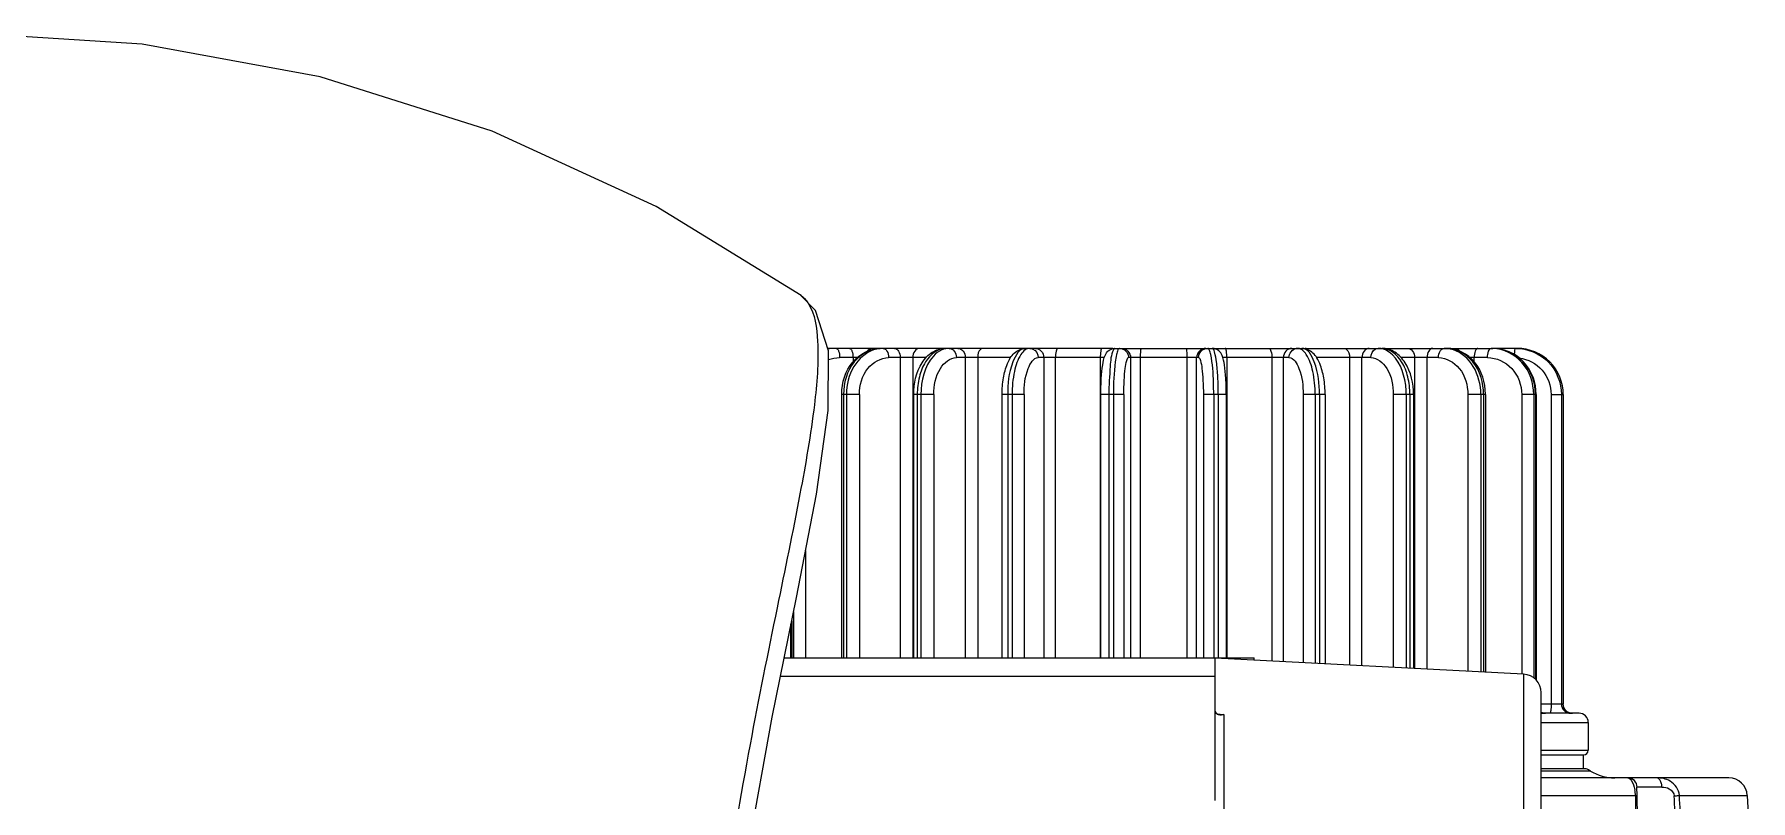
# Model space of a CAD drawing. Header units: millimetres. Extents: x 5828 to 7155, y 123 to 421.
# Drawn here: x 6358.1 to 6367.39, y 254.63 to 258.78 of the extents above; entities that cross this region are included whole.
import ezdxf

# ---------------------------------------------------------------- set-up
doc = ezdxf.new("R2010")
doc.units = ezdxf.units.MM
doc.layers.add('外形图', color=7, linetype='Continuous')

msp = doc.modelspace()

# ---------------------------------------------------------------- linework, layer by layer
at = {"layer": '外形图', "color": 0, "linetype": 'Continuous'}
for p, q in [((6362.3275, 257.2797), (6362.249, 257.3609)), ((6362.4215, 257.0756), (6362.3937, 257.0756)), ((6362.6774, 257.0756), (6362.4297, 257.0756)), ((6363.9376, 257.0756), (6362.6781, 257.0756)), ((6363.9493, 257.0756), (6365.9963, 257.0756)), ((6364.4603, 257.0671), (6364.4591, 257.0694)), ((6366.1298, 257.0756), (6366.0045, 257.0756)), ((6362.5556, 257.0256), (6362.4584, 257.0256)), ((6362.5309, 257.0256), (6362.5309, 257.0029)), ((6362.9293, 257.0256), (6362.7238, 257.0256)), ((6362.786, 257.0256), (6362.786, 255.4005)), ((6362.8542, 257.0256), (6362.8542, 255.4005)), ((6363.3861, 257.0256), (6363.0907, 257.0256)), ((6363.1384, 257.0256), (6363.1384, 255.4005)), ((6363.2061, 257.0256), (6363.2061, 255.4005)), ((6363.8919, 257.0256), (6363.5341, 257.0256)), ((6363.5641, 257.0256), (6363.5641, 255.4005)), ((6363.6266, 257.0256), (6363.6266, 255.4005)), ((6363.87, 257.0256), (6363.87, 255.4005)), ((6364.4023, 257.0256), (6364.0237, 257.0256)), ((6364.0339, 257.0256), (6364.0339, 255.4005)), ((6364.087, 257.0256), (6364.087, 255.4005)), ((6364.339, 257.0256), (6364.339, 255.4005)), ((6364.3921, 255.4005), (6364.3921, 257.0256)), ((6364.892, 257.0256), (6364.5342, 257.0256)), ((6364.5561, 257.0256), (6364.5561, 255.4005)), ((6364.7995, 257.0256), (6364.7995, 255.3834)), ((6364.8619, 255.3801), (6364.8619, 257.0256)), ((6365.3353, 257.0256), (6365.0399, 257.0256)), ((6365.2199, 257.0256), (6365.2199, 255.3614)), ((6365.2876, 255.3578), (6365.2876, 257.0256)), ((6365.7022, 257.0256), (6365.4968, 257.0256)), ((6365.5718, 257.0256), (6365.5718, 255.3429)), ((6365.64, 255.3394), (6365.64, 257.0256)), ((6365.9676, 257.0256), (6365.8705, 257.0256)), ((6365.8952, 257.0029), (6365.8952, 257.0256)), ((6362.5651, 256.8256), (6362.4695, 256.8256)), ((6362.4695, 255.4005), (6362.4695, 256.8256)), ((6362.4798, 256.8256), (6362.4798, 255.4005)), ((6362.495, 256.8256), (6362.495, 255.4005)), ((6362.5651, 256.8256), (6362.5651, 255.4005)), ((6362.9689, 256.8256), (6362.8594, 256.8256)), ((6362.8594, 255.4005), (6362.8594, 256.8256)), ((6362.879, 256.8256), (6362.879, 255.4005)), ((6362.8988, 256.8256), (6362.8988, 255.4005)), ((6362.9689, 256.8256), (6362.9689, 255.4005)), ((6363.4575, 256.8256), (6363.3382, 256.8256)), ((6363.3382, 255.4005), (6363.3382, 256.8256)), ((6363.3691, 256.8256), (6363.3691, 255.4005)), ((6363.3922, 256.8256), (6363.3922, 255.4005)), ((6363.4575, 256.8256), (6363.4575, 255.4005)), ((6363.9976, 256.8256), (6363.8732, 256.8256)), ((6363.8732, 255.4005), (6363.8732, 256.8256)), ((6363.9167, 256.8256), (6363.9167, 255.4005)), ((6363.9415, 256.8256), (6363.9415, 255.4005)), ((6363.9976, 256.8256), (6363.9976, 255.4005)), ((6364.5528, 256.8256), (6364.4284, 256.8256)), ((6364.4284, 256.8256), (6364.4284, 255.4005)), ((6364.4845, 256.8256), (6364.4845, 255.4005)), ((6364.5093, 256.8256), (6364.5093, 255.4005)), ((6364.5528, 256.8256), (6364.5528, 255.4005)), ((6365.0878, 256.8256), (6364.9685, 256.8256)), ((6364.9685, 256.8256), (6364.9685, 255.3746)), ((6365.0338, 256.8256), (6365.0338, 255.3711)), ((6365.0569, 256.8256), (6365.0569, 255.3699)), ((6365.0878, 256.8256), (6365.0878, 255.3683)), ((6365.5666, 256.8256), (6365.4571, 256.8256)), ((6365.4571, 256.8256), (6365.4571, 255.349)), ((6365.5272, 256.8256), (6365.5272, 255.3453)), ((6365.547, 256.8256), (6365.547, 255.3442)), ((6365.5666, 256.8256), (6365.5666, 255.3432)), ((6365.9565, 256.8256), (6365.8609, 256.8256)), ((6365.8609, 256.8256), (6365.8609, 255.3278)), ((6365.931, 256.8256), (6365.931, 255.3241)), ((6365.9462, 256.8256), (6365.9462, 255.3233)), ((6365.9565, 256.8256), (6365.9565, 255.3228)), ((6366.2311, 256.8256), (6366.1524, 256.8256)), ((6366.1524, 256.8256), (6366.1524, 255.312)), ((6366.2177, 256.8256), (6366.2177, 255.2899)), ((6366.2273, 256.8256), (6366.2273, 255.2831)), ((6366.2311, 256.8256), (6366.2311, 255.2797)), ((6366.3117, 256.8256), (6366.3776, 256.8256)), ((6366.3117, 256.8256), (6366.3117, 255.1505)), ((6366.3678, 256.8256), (6366.3678, 255.1505)), ((6366.3776, 256.8256), (6366.3776, 255.1505)), ((6362.2736, 255.9812), (6362.2736, 255.4005)), ((6362.2083, 255.6488), (6362.2083, 255.4005)), ((6362.1949, 255.4005), (6362.1949, 255.5826)), ((6362.1987, 255.6014), (6362.1987, 255.4005)), ((6362.1581, 255.4005), (6364.7027, 255.4005)), ((6364.4927, 254.6275), (6364.4927, 255.4005)), ((6366.163, 255.312), (6364.4927, 255.3995)), ((6364.7027, 255.3885), (6364.7027, 255.4005)), ((6362.1379, 255.3005), (6364.4927, 255.3005)), ((6366.163, 255.312), (6366.163, 254.012)), ((6366.2578, 249.0004), (6366.2578, 255.2121)), ((6364.5033, 255.0964), (6364.5194, 255.0955)), ((6364.5194, 255.0955), (6364.5401, 255.0943)), ((6364.5401, 255.0943), (6364.5401, 254.5313)), ((6366.3776, 255.1505), (6366.2578, 255.1505)), ((6366.4631, 255.1005), (6366.2578, 255.1005)), ((6366.2578, 255.0505), (6366.5131, 255.0505)), ((6366.5131, 255.0505), (6366.5131, 254.9005)), ((6366.2578, 254.9005), (6366.5131, 254.9005)), ((6366.2578, 254.8755), (6366.4881, 254.8755)), ((6366.4881, 254.8005), (6366.4881, 254.8755)), ((6366.5022, 254.8005), (6366.2578, 254.8005)), ((6366.5249, 254.788), (6366.2578, 254.788)), ((6367.2747, 254.7505), (6366.2578, 254.7505)), ((6366.2578, 254.6558), (6366.7683, 254.6558)), ((6366.7683, 254.6558), (6366.7684, 254.6535)), ((6366.7753, 254.6944), (6366.7753, 254.6957)), ((6366.9122, 254.7005), (6366.7774, 254.7005)), ((6366.778, 254.6536), (6366.7775, 254.669)), ((6366.7822, 254.309), (6366.778, 254.6536)), ((6367.0064, 254.6558), (6367.3745, 254.6558)), ((6367.3745, 254.6558), (6367.3927, 254.309))]:
    msp.add_line(p, q, dxfattribs=at)
for points in [[(6362.2495, 257.3614), (6361.4653, 257.8438), (6360.5771, 258.2513), (6359.6441, 258.5454), (6358.6811, 258.7211), (6357.8575, 258.775)], [(6361.771, 252.1492), (6361.7933, 252.8485), (6361.8599, 253.6151), (6361.965, 254.3681), (6362.0933, 255.0799), (6362.224, 255.7264), (6362.3332, 256.2869), (6362.3969, 256.7388), (6362.3982, 257.0618), (6362.3275, 257.2797)], [(6366.7775, 254.669), (6366.7762, 254.6856), (6366.7753, 254.6944)]]:
    msp.add_lwpolyline(points, dxfattribs=at)
for centre, radius, start, end in [((6362.134, 257.2213), 0.183, 32.53023, 34.48059), ((6362.4298, 256.8541), 0.2215, 90.02242, 99.05835), ((6362.4298, 256.8613), 0.2143, 90.02564, 99.35473), ((6362.4395, 256.8602), 0.2154, 92.5665, 101.81792), ((6362.4393, 256.8636), 0.212, 90.00195, 92.54902), ((6362.6941, 256.913), 0.1626, 95.52158, 108.67524), ((6362.6934, 256.9185), 0.1571, 90.00996, 95.45823), ((6363.0511, 256.9815), 0.0941, 90.07116, 101.79297), ((6364.9382, 257.033), 0.0426, 90.03306, 99.12745), ((6364.9308, 257.0213), 0.056, 54.9713, 59.84793), ((6365.3749, 256.9815), 0.0941, 78.20703, 89.92884), ((6365.7326, 256.9185), 0.1571, 84.54177, 89.99004), ((6365.7319, 256.913), 0.1626, 71.32476, 84.47842), ((6365.9867, 256.8636), 0.212, 87.45098, 89.99805), ((6362.7688, 256.8256), 0.2993, 179.46616, 179.9999), ((6365.6572, 256.8256), 0.2993, 0.0001, 0.53384), ((6366.1578, 255.2121), 0.1, 0, 87), ((6366.2811, 255.1505), 0.05, 241.66963, 270), ((6366.2737, 255.1444), 0.0438, 248.49622, 257.42128), ((6366.2639, 255.1431), 0.0425, 261.49352, 269.97087), ((6366.2735, 255.1434), 0.0429, 257.38112, 269.94205), ((6366.4272, 255.1497), 0.0492, 258.70649, 269.95449), ((6366.4631, 255.0505), 0.05, 0, 90), ((6366.4881, 254.9005), 0.025, 270, 0), ((6366.3932, 254.5755), 0.25, 58.21167, 64.15807), ((6366.6566, 255.0005), 0.25, 238.21167, 270), ((6367.2747, 254.6505), 0.1, 3, 90), ((6366.5719, 254.6509), 0.1965, 1.40779, 10.27439), ((6444.7177, 255.3636), 77.9526, 180.52196, 180.775196), ((6262.8903, 248.1987), 104.288, 3.358925, 3.548351), ((6279.1096, 248.2603), 88.1292, 3.935581, 4.161593)]:
    msp.add_arc(centre, radius, start, end, dxfattribs=at)
for points, knots in [([(6362.2883, 257.3197), (6362.3261, 257.2605), (6362.3508, 257.0667), (6362.322, 256.7233), (6362.2376, 256.2409), (6362.1107, 255.6309), (6361.9625, 254.8969), (6361.7662, 253.7291), (6361.6913, 252.7955), (6361.6878, 252.1504)], [0, 0, 0, 0, 0.040311, 0.106401, 0.199998, 0.320158, 0.464544, 0.629656, 1, 1, 1, 1]), ([(6362.4393, 257.0756), (6362.4406, 257.0756), (6362.4434, 257.0748), (6362.4456, 257.0729), (6362.4466, 257.0718)], [0, 0, 0, 0, 0.456309, 1, 1, 1, 1]), ([(6362.4466, 257.0718), (6362.4479, 257.0704), (6362.4503, 257.0669), (6362.452, 257.0631), (6362.4528, 257.0609)], [0, 0, 0, 0, 0.45336, 1, 1, 1, 1]), ([(6362.4695, 256.8284), (6362.4701, 256.8894), (6362.505, 257.0114), (6362.6228, 257.0756), (6362.6781, 257.0756)], [0, 0, 0, 0, 0.524482, 1, 1, 1, 1]), ([(6362.6781, 257.0756), (6362.6254, 257.0756), (6362.5111, 257.0081), (6362.4798, 256.8876), (6362.4798, 256.8256)], [0, 0, 0, 0, 0.459531, 1, 1, 1, 1]), ([(6362.642, 257.0671), (6362.5983, 257.0523), (6362.5187, 256.9792), (6362.495, 256.8781), (6362.495, 256.8256)], [0, 0, 0, 0, 0.467934, 1, 1, 1, 1]), ([(6362.5117, 257.0756), (6362.513, 257.0756), (6362.5158, 257.0748), (6362.518, 257.0729), (6362.5191, 257.0718)], [0, 0, 0, 0, 0.456309, 1, 1, 1, 1]), ([(6362.5191, 257.0718), (6362.5203, 257.0704), (6362.5227, 257.0669), (6362.5244, 257.0631), (6362.5253, 257.0609)], [0, 0, 0, 0, 0.45336, 1, 1, 1, 1]), ([(6362.6934, 257.0756), (6362.6954, 257.0756), (6362.6995, 257.0749), (6362.7033, 257.073), (6362.705, 257.0718)], [0, 0, 0, 0, 0.484443, 1, 1, 1, 1]), ([(6362.892, 257.0756), (6362.8818, 257.0756), (6362.8597, 257.0615), (6362.8542, 257.0379), (6362.8542, 257.0256)], [0, 0, 0, 0, 0.451095, 1, 1, 1, 1]), ([(6362.8594, 256.8256), (6362.8594, 256.885), (6362.8788, 256.9748), (6362.9548, 257.0589), (6363.0065, 257.0756), (6363.0312, 257.0756)], [0, 0, 0, 0, 0.538385, 0.775934, 1, 1, 1, 1]), ([(6363.0312, 257.0756), (6362.9878, 257.0756), (6362.9214, 257.017), (6362.8868, 256.9196), (6362.879, 256.8577), (6362.879, 256.8256)], [0, 0, 0, 0, 0.414413, 0.693158, 1, 1, 1, 1]), ([(6363.0116, 257.0671), (6362.9945, 257.0595), (6362.9209, 257.0003), (6362.8988, 256.8985), (6362.8988, 256.8256)], [0, 0, 0, 0, 0.2048, 1, 1, 1, 1]), ([(6363.0988, 257.0756), (6363.1093, 257.0756), (6363.1322, 257.0621), (6363.1384, 257.038), (6363.1384, 257.0256)], [0, 0, 0, 0, 0.459531, 1, 1, 1, 1]), ([(6363.234, 257.0756), (6363.2303, 257.0756), (6363.2103, 257.067), (6363.2061, 257.042), (6363.2061, 257.0256)], [0, 0, 0, 0, 0.187226, 1, 1, 1, 1]), ([(6363.3382, 256.8256), (6363.3382, 256.8557), (6363.3425, 256.9127), (6363.3626, 256.99), (6363.398, 257.0539), (6363.4429, 257.0756), (6363.4648, 257.0756)], [0, 0, 0, 0, 0.296557, 0.560294, 0.78414, 1, 1, 1, 1]), ([(6363.4648, 257.0756), (6363.4315, 257.0756), (6363.374, 256.9693), (6363.3691, 256.8853), (6363.3691, 256.8256)], [0, 0, 0, 0, 0.35773, 1, 1, 1, 1]), ([(6363.44, 257.0421), (6363.422, 257.0149), (6363.3991, 256.9418), (6363.3922, 256.8675), (6363.3922, 256.8256)], [0, 0, 0, 0, 0.438119, 1, 1, 1, 1]), ([(6363.4462, 257.0756), (6363.4444, 257.0756), (6363.4404, 257.0743), (6363.4374, 257.0715), (6363.436, 257.0698)], [0, 0, 0, 0, 0.453792, 1, 1, 1, 1]), ([(6363.5179, 257.0756), (6363.5298, 257.0756), (6363.5551, 257.064), (6363.5641, 257.0382), (6363.5641, 257.0256)], [0, 0, 0, 0, 0.486022, 1, 1, 1, 1]), ([(6363.6429, 257.0756), (6363.6366, 257.0756), (6363.6275, 257.0531), (6363.6266, 257.0375), (6363.6266, 257.0256)], [0, 0, 0, 0, 0.343079, 1, 1, 1, 1]), ([(6363.8795, 257.0756), (6363.8741, 257.0756), (6363.8719, 257.0502), (6363.87, 257.0374), (6363.87, 257.0256)], [0, 0, 0, 0, 0.312496, 1, 1, 1, 1]), ([(6363.8732, 256.8256), (6363.8732, 256.8548), (6363.8745, 256.9085), (6363.8813, 256.9793), (6363.8905, 257.0314), (6363.913, 257.0664), (6363.9366, 257.0756), (6363.9493, 257.0756)], [0, 0, 0, 0, 0.310459, 0.569476, 0.758832, 0.864235, 1, 1, 1, 1]), ([(6363.9409, 257.0671), (6363.9276, 257.0398), (6363.922, 256.9561), (6363.9167, 256.8764), (6363.9167, 256.8256)], [0, 0, 0, 0, 0.373924, 1, 1, 1, 1]), ([(6363.9493, 257.0756), (6363.9478, 257.0756), (6363.9439, 257.073), (6363.942, 257.0694), (6363.9409, 257.0671)], [0, 0, 0, 0, 0.384372, 1, 1, 1, 1]), ([(6363.9578, 257.0421), (6363.9549, 257.029), (6363.9438, 256.9573), (6363.9415, 256.8846), (6363.9415, 256.8256)], [0, 0, 0, 0, 0.185429, 1, 1, 1, 1]), ([(6363.9741, 257.0756), (6363.9725, 257.0756), (6363.9687, 257.073), (6363.9668, 257.0694), (6363.9657, 257.0671)], [0, 0, 0, 0, 0.384372, 1, 1, 1, 1]), ([(6363.9741, 257.0756), (6363.9868, 257.0756), (6364.0132, 257.0648), (6364.0237, 257.0383), (6364.0237, 257.0256)], [0, 0, 0, 0, 0.498481, 1, 1, 1, 1]), ([(6363.9844, 257.0756), (6363.997, 257.0756), (6364.0235, 257.0648), (6364.0339, 257.0383), (6364.0339, 257.0256)], [0, 0, 0, 0, 0.498481, 1, 1, 1, 1]), ([(6364.0905, 257.0756), (6364.0892, 257.0756), (6364.0893, 257.0681), (6364.0865, 257.0548), (6364.087, 257.0374), (6364.087, 257.0256)], [0, 0, 0, 0, 0.08021, 0.296856, 1, 1, 1, 1]), ([(6364.3355, 257.0756), (6364.3368, 257.0756), (6364.3367, 257.0681), (6364.3395, 257.0548), (6364.339, 257.0374), (6364.339, 257.0256)], [0, 0, 0, 0, 0.08021, 0.296856, 1, 1, 1, 1]), ([(6364.4417, 257.0756), (6364.429, 257.0756), (6364.4025, 257.0648), (6364.3921, 257.0383), (6364.3921, 257.0256)], [0, 0, 0, 0, 0.498481, 1, 1, 1, 1]), ([(6364.4023, 257.0256), (6364.4023, 257.0383), (6364.4128, 257.0648), (6364.4392, 257.0756), (6364.4519, 257.0756)], [0, 0, 0, 0, 0.501519, 1, 1, 1, 1]), ([(6364.4591, 257.0694), (6364.4582, 257.0711), (6364.4564, 257.0739), (6364.4532, 257.0756), (6364.4519, 257.0756)], [0, 0, 0, 0, 0.598114, 1, 1, 1, 1]), ([(6364.4845, 256.8256), (6364.4845, 256.8472), (6364.4829, 256.9195), (6364.4794, 256.9925), (6364.4682, 257.0421)], [0, 0, 0, 0, 0.297845, 1, 1, 1, 1]), ([(6364.5528, 256.8256), (6364.5528, 256.8548), (6364.5515, 256.9085), (6364.5447, 256.9793), (6364.5355, 257.0314), (6364.513, 257.0664), (6364.4894, 257.0756), (6364.4767, 257.0756)], [0, 0, 0, 0, 0.310459, 0.569476, 0.758832, 0.864235, 1, 1, 1, 1]), ([(6364.5093, 256.8256), (6364.5093, 256.8575), (6364.5079, 256.9154), (6364.5017, 256.9966), (6364.4934, 257.0411), (6364.4843, 257.0756), (6364.4767, 257.0756)], [0, 0, 0, 0, 0.375192, 0.694315, 0.910761, 1, 1, 1, 1]), ([(6364.5561, 257.0256), (6364.5561, 257.0374), (6364.5541, 257.0502), (6364.5519, 257.0756), (6364.5465, 257.0756)], [0, 0, 0, 0, 0.687504, 1, 1, 1, 1]), ([(6364.7832, 257.0756), (6364.7894, 257.0756), (6364.7985, 257.0531), (6364.7995, 257.0375), (6364.7995, 257.0256)], [0, 0, 0, 0, 0.343079, 1, 1, 1, 1]), ([(6364.9081, 257.0756), (6364.8962, 257.0756), (6364.8709, 257.064), (6364.8619, 257.0382), (6364.8619, 257.0256)], [0, 0, 0, 0, 0.486022, 1, 1, 1, 1]), ([(6365.0878, 256.8256), (6365.0878, 256.8557), (6365.0835, 256.9127), (6365.0634, 256.99), (6365.028, 257.0539), (6364.9831, 257.0756), (6364.9612, 257.0756)], [0, 0, 0, 0, 0.296557, 0.560294, 0.78414, 1, 1, 1, 1]), ([(6365.0569, 256.8256), (6365.0569, 256.8853), (6365.052, 256.9693), (6364.9945, 257.0756), (6364.9612, 257.0756)], [0, 0, 0, 0, 0.64227, 1, 1, 1, 1]), ([(6364.99, 257.0698), (6364.9886, 257.0715), (6364.9856, 257.0743), (6364.9816, 257.0756), (6364.9798, 257.0756)], [0, 0, 0, 0, 0.546208, 1, 1, 1, 1]), ([(6365.0338, 256.8256), (6365.0338, 256.8675), (6365.0269, 256.9418), (6365.004, 257.0149), (6364.986, 257.0421)], [0, 0, 0, 0, 0.561881, 1, 1, 1, 1]), ([(6365.192, 257.0756), (6365.1958, 257.0756), (6365.2157, 257.067), (6365.2199, 257.042), (6365.2199, 257.0256)], [0, 0, 0, 0, 0.187226, 1, 1, 1, 1]), ([(6365.3273, 257.0756), (6365.3167, 257.0756), (6365.2938, 257.0621), (6365.2876, 257.038), (6365.2876, 257.0256)], [0, 0, 0, 0, 0.459531, 1, 1, 1, 1]), ([(6365.5666, 256.8256), (6365.5666, 256.885), (6365.5472, 256.9748), (6365.4713, 257.0589), (6365.4196, 257.0756), (6365.3948, 257.0756)], [0, 0, 0, 0, 0.538385, 0.775934, 1, 1, 1, 1]), ([(6365.547, 256.8256), (6365.547, 256.8577), (6365.5392, 256.9196), (6365.5046, 257.017), (6365.4382, 257.0756), (6365.3948, 257.0756)], [0, 0, 0, 0, 0.306842, 0.585587, 1, 1, 1, 1]), ([(6365.5272, 256.8256), (6365.5272, 256.8525), (6365.5192, 256.9411), (6365.473, 257.0413), (6365.4144, 257.0671)], [0, 0, 0, 0, 0.295943, 1, 1, 1, 1]), ([(6365.5341, 257.0756), (6365.5442, 257.0756), (6365.5663, 257.0615), (6365.5718, 257.0379), (6365.5718, 257.0256)], [0, 0, 0, 0, 0.451095, 1, 1, 1, 1]), ([(6365.721, 257.0718), (6365.7228, 257.073), (6365.7265, 257.0749), (6365.7307, 257.0756), (6365.7327, 257.0756)], [0, 0, 0, 0, 0.515557, 1, 1, 1, 1]), ([(6365.9565, 256.8284), (6365.956, 256.8894), (6365.921, 257.0114), (6365.8032, 257.0756), (6365.7479, 257.0756)], [0, 0, 0, 0, 0.524482, 1, 1, 1, 1]), ([(6365.9462, 256.8256), (6365.9462, 256.8876), (6365.9149, 257.0081), (6365.8006, 257.0756), (6365.7479, 257.0756)], [0, 0, 0, 0, 0.540469, 1, 1, 1, 1]), ([(6365.931, 256.8256), (6365.931, 256.8781), (6365.9074, 256.9792), (6365.8278, 257.0523), (6365.784, 257.0671)], [0, 0, 0, 0, 0.532066, 1, 1, 1, 1]), ([(6365.907, 257.0718), (6365.9057, 257.0704), (6365.9033, 257.0669), (6365.9016, 257.0631), (6365.9008, 257.0609)], [0, 0, 0, 0, 0.45336, 1, 1, 1, 1]), ([(6365.9143, 257.0756), (6365.913, 257.0756), (6365.9102, 257.0748), (6365.908, 257.0729), (6365.907, 257.0718)], [0, 0, 0, 0, 0.456309, 1, 1, 1, 1]), ([(6365.9676, 257.0256), (6365.9676, 257.0375), (6365.9686, 257.0543), (6365.9801, 257.0756), (6365.9867, 257.0756)], [0, 0, 0, 0, 0.64227, 1, 1, 1, 1]), ([(6366.2177, 256.8256), (6366.2177, 256.8872), (6366.1752, 257.0124), (6366.0544, 257.0728), (6365.9962, 257.0754)], [0, 0, 0, 0, 0.513619, 1, 1, 1, 1]), ([(6366.2311, 256.8256), (6366.2311, 256.8886), (6366.1849, 257.0181), (6366.0571, 257.0756), (6365.9963, 257.0756)], [0, 0, 0, 0, 0.508992, 1, 1, 1, 1]), ([(6366.2273, 256.8256), (6366.2273, 256.8887), (6366.1825, 257.0174), (6366.056, 257.0756), (6365.9963, 257.0756)], [0, 0, 0, 0, 0.513978, 1, 1, 1, 1]), ([(6366.0422, 257.0756), (6366.0415, 257.0756), (6366.0401, 257.0734), (6366.0396, 257.0716), (6366.0393, 257.0702)], [0, 0, 0, 0, 0.322938, 1, 1, 1, 1]), ([(6366.1138, 257.042), (6366.1142, 257.0502), (6366.116, 257.0584), (6366.1166, 257.0756), (6366.12, 257.0756)], [0, 0, 0, 0, 0.70976, 1, 1, 1, 1]), ([(6366.12, 257.0756), (6366.1833, 257.0756), (6366.3155, 257.0217), (6366.3678, 256.8893), (6366.3678, 256.8256)], [0, 0, 0, 0, 0.498481, 1, 1, 1, 1]), ([(6366.3776, 256.8256), (6366.3776, 256.8893), (6366.3253, 257.0217), (6366.1931, 257.0756), (6366.1298, 257.0756)], [0, 0, 0, 0, 0.501519, 1, 1, 1, 1]), ([(6362.5651, 256.8256), (6362.5655, 256.8752), (6362.5901, 256.9718), (6362.6816, 257.0251), (6362.7238, 257.0256)], [0, 0, 0, 0, 0.540459, 1, 1, 1, 1]), ([(6362.9689, 256.8256), (6362.9692, 256.8742), (6362.9813, 256.9595), (6363.056, 257.0251), (6363.0907, 257.0256)], [0, 0, 0, 0, 0.58342, 1, 1, 1, 1]), ([(6363.4575, 256.8256), (6363.4577, 256.8733), (6363.4614, 256.9411), (6363.5075, 257.025), (6363.5341, 257.0256)], [0, 0, 0, 0, 0.642229, 1, 1, 1, 1]), ([(6363.9976, 256.8256), (6363.9976, 256.8511), (6363.9987, 256.8976), (6364.0037, 256.9621), (6364.0103, 256.9985), (6364.0177, 257.0252), (6364.0237, 257.0256)], [0, 0, 0, 0, 0.375212, 0.694237, 0.910848, 1, 1, 1, 1]), ([(6364.4023, 257.0256), (6364.4084, 257.0252), (6364.4157, 256.9985), (6364.4223, 256.9621), (6364.4273, 256.8976), (6364.4284, 256.8511), (6364.4284, 256.8256)], [0, 0, 0, 0, 0.089152, 0.305763, 0.624788, 1, 1, 1, 1]), ([(6364.892, 257.0256), (6364.9185, 257.025), (6364.9646, 256.9411), (6364.9683, 256.8733), (6364.9685, 256.8256)], [0, 0, 0, 0, 0.357771, 1, 1, 1, 1]), ([(6365.3353, 257.0256), (6365.37, 257.0251), (6365.4447, 256.9595), (6365.4568, 256.8742), (6365.4571, 256.8256)], [0, 0, 0, 0, 0.41658, 1, 1, 1, 1]), ([(6365.7022, 257.0256), (6365.7444, 257.0251), (6365.836, 256.9718), (6365.8605, 256.8752), (6365.8609, 256.8256)], [0, 0, 0, 0, 0.459541, 1, 1, 1, 1]), ([(6365.9676, 257.0256), (6366.0153, 257.0251), (6366.1167, 256.9793), (6366.152, 256.8761), (6366.1524, 256.8256)], [0, 0, 0, 0, 0.486026, 1, 1, 1, 1]), ([(6366.1393, 257.0238), (6366.1855, 257.0177), (6366.277, 256.9694), (6366.3113, 256.8725), (6366.3117, 256.8256)], [0, 0, 0, 0, 0.498582, 1, 1, 1, 1]), ([(6364.5192, 255.0908), (6364.5127, 255.0912), (6364.4979, 255.0958), (6364.4927, 255.1112), (6364.4927, 255.1187)], [0, 0, 0, 0, 0.461535, 1, 1, 1, 1]), ([(6366.3117, 255.1505), (6366.3117, 255.1387), (6366.3112, 255.1219), (6366.3086, 255.1074), (6366.3067, 255.1005), (6366.3052, 255.1005)], [0, 0, 0, 0, 0.694217, 0.910744, 1, 1, 1, 1]), ([(6366.3678, 255.1505), (6366.3678, 255.1378), (6366.3783, 255.1113), (6366.4047, 255.1005), (6366.4174, 255.1005)], [0, 0, 0, 0, 0.501519, 1, 1, 1, 1]), ([(6366.7774, 254.7005), (6366.7774, 254.7133), (6366.7669, 254.7398), (6366.7405, 254.7505), (6366.7278, 254.7505)], [0, 0, 0, 0, 0.501298, 1, 1, 1, 1]), ([(6366.7278, 254.7505), (6366.7347, 254.7505), (6366.755, 254.7283), (6366.7619, 254.7045), (6366.7652, 254.686)], [0, 0, 0, 0, 0.268234, 1, 1, 1, 1]), ([(6366.9122, 254.7005), (6366.9122, 254.7067), (6366.9109, 254.7251), (6366.8985, 254.7505), (6366.885, 254.7505)], [0, 0, 0, 0, 0.313807, 1, 1, 1, 1]), ([(6367.0064, 254.6558), (6367.0045, 254.6865), (6366.9661, 254.7404), (6366.9093, 254.7505), (6366.885, 254.7505)], [0, 0, 0, 0, 0.55789, 1, 1, 1, 1]), ([(6366.7683, 254.6558), (6366.7707, 254.6555), (6366.7731, 254.6549), (6366.778, 254.6545), (6366.778, 254.6536)], [0, 0, 0, 0, 0.723835, 1, 1, 1, 1]), ([(6366.7753, 254.6953), (6366.7753, 254.6967), (6366.7749, 254.6989), (6366.7768, 254.7005), (6366.7774, 254.7005)], [0, 0, 0, 0, 0.672517, 1, 1, 1, 1]), ([(6366.9122, 254.7005), (6366.9256, 254.7005), (6366.9557, 254.6966), (6366.9774, 254.6688), (6366.9784, 254.6531)], [0, 0, 0, 0, 0.462907, 1, 1, 1, 1]), ([(6366.9784, 254.6531), (6366.9812, 254.6534), (6366.9906, 254.6542), (6366.9999, 254.655), (6367.0064, 254.6558)], [0, 0, 0, 0, 0.30376, 1, 1, 1, 1])]:
    msp.add_open_spline(points, degree=3, knots=knots, dxfattribs=at)
for points in [[(6362.2495, 257.3614), (6362.2634, 257.3517), (6362.2753, 257.3389), (6362.2849, 257.3249)], [(6362.4528, 257.0609), (6362.4571, 257.0498), (6362.4584, 257.0375), (6362.4584, 257.0256)], [(6362.5253, 257.0609), (6362.5295, 257.0498), (6362.5309, 257.0375), (6362.5309, 257.0256)], [(6362.6399, 257.0756), (6362.6274, 257.0756), (6362.6141, 257.0686), (6362.6063, 257.0588)], [(6362.705, 257.0718), (6362.7091, 257.069), (6362.7124, 257.0651), (6362.7149, 257.0609)], [(6362.7149, 257.0609), (6362.7212, 257.0506), (6362.7238, 257.0377), (6362.7238, 257.0256)], [(6362.7556, 257.0756), (6362.7643, 257.0756), (6362.7726, 257.0684), (6362.7771, 257.0609)], [(6362.7771, 257.0609), (6362.7834, 257.0506), (6362.786, 257.0377), (6362.786, 257.0256)], [(6363.0319, 257.0736), (6363.025, 257.0722), (6363.0181, 257.0699), (6363.0116, 257.0671)], [(6363.051, 257.0756), (6363.0616, 257.0756), (6363.0725, 257.0692), (6363.0791, 257.0609)], [(6363.0791, 257.0609), (6363.0868, 257.0512), (6363.0907, 257.038), (6363.0907, 257.0256)], [(6363.4631, 257.0671), (6363.4538, 257.0606), (6363.4463, 257.0515), (6363.44, 257.0421)], [(6363.4879, 257.0756), (6363.4791, 257.0756), (6363.4703, 257.0721), (6363.4631, 257.0671)], [(6363.4879, 257.0756), (6363.4939, 257.0756), (6363.5, 257.0743), (6363.5055, 257.0718)], [(6363.5055, 257.0718), (6363.5221, 257.0644), (6363.5341, 257.0437), (6363.5341, 257.0256)], [(6363.9657, 257.0671), (6363.9619, 257.0592), (6363.9597, 257.0506), (6363.9578, 257.0421)], [(6364.4682, 257.0421), (6364.4663, 257.0506), (6364.4642, 257.0592), (6364.4603, 257.0671)], [(6364.892, 257.0256), (6364.892, 257.0467), (6364.9106, 257.0717), (6364.9314, 257.0751)], [(6364.9589, 257.0696), (6364.9527, 257.0732), (6364.9453, 257.0756), (6364.9381, 257.0756)], [(6364.986, 257.0421), (6364.9797, 257.0515), (6364.9722, 257.0606), (6364.9629, 257.0671)], [(6365.3353, 257.0256), (6365.3353, 257.043), (6365.3444, 257.0637), (6365.3598, 257.0718)], [(6365.3598, 257.0718), (6365.3644, 257.0742), (6365.3698, 257.0756), (6365.375, 257.0756)], [(6365.4144, 257.0671), (6365.4079, 257.0699), (6365.4011, 257.0722), (6365.3941, 257.0736)], [(6365.6489, 257.0609), (6365.6426, 257.0506), (6365.64, 257.0377), (6365.64, 257.0256)], [(6365.6704, 257.0756), (6365.6618, 257.0756), (6365.6534, 257.0684), (6365.6489, 257.0609)], [(6365.7022, 257.0256), (6365.7022, 257.0377), (6365.7048, 257.0506), (6365.7111, 257.0609)], [(6365.7111, 257.0609), (6365.7137, 257.0651), (6365.717, 257.069), (6365.721, 257.0718)], [(6365.7861, 257.0756), (6365.7986, 257.0756), (6365.8119, 257.0686), (6365.8197, 257.0588)], [(6365.9008, 257.0609), (6365.8965, 257.0498), (6365.8952, 257.0375), (6365.8952, 257.0256)], [(6362.3978, 257.0145), (6362.417, 257.0217), (6362.4379, 257.0254), (6362.4584, 257.0256)], [(6364.5401, 255.0943), (6364.5334, 255.0919), (6364.5262, 255.0904), (6364.5192, 255.0908)], [(6366.3921, 255.1152), (6366.3832, 255.1242), (6366.3776, 255.1378), (6366.3776, 255.1505)], [(6366.4272, 255.1005), (6366.4145, 255.1005), (6366.4011, 255.1062), (6366.3921, 255.1152)]]:
    msp.add_open_spline(points, degree=3, dxfattribs=at)

doc.saveas('drawing.dxf')
